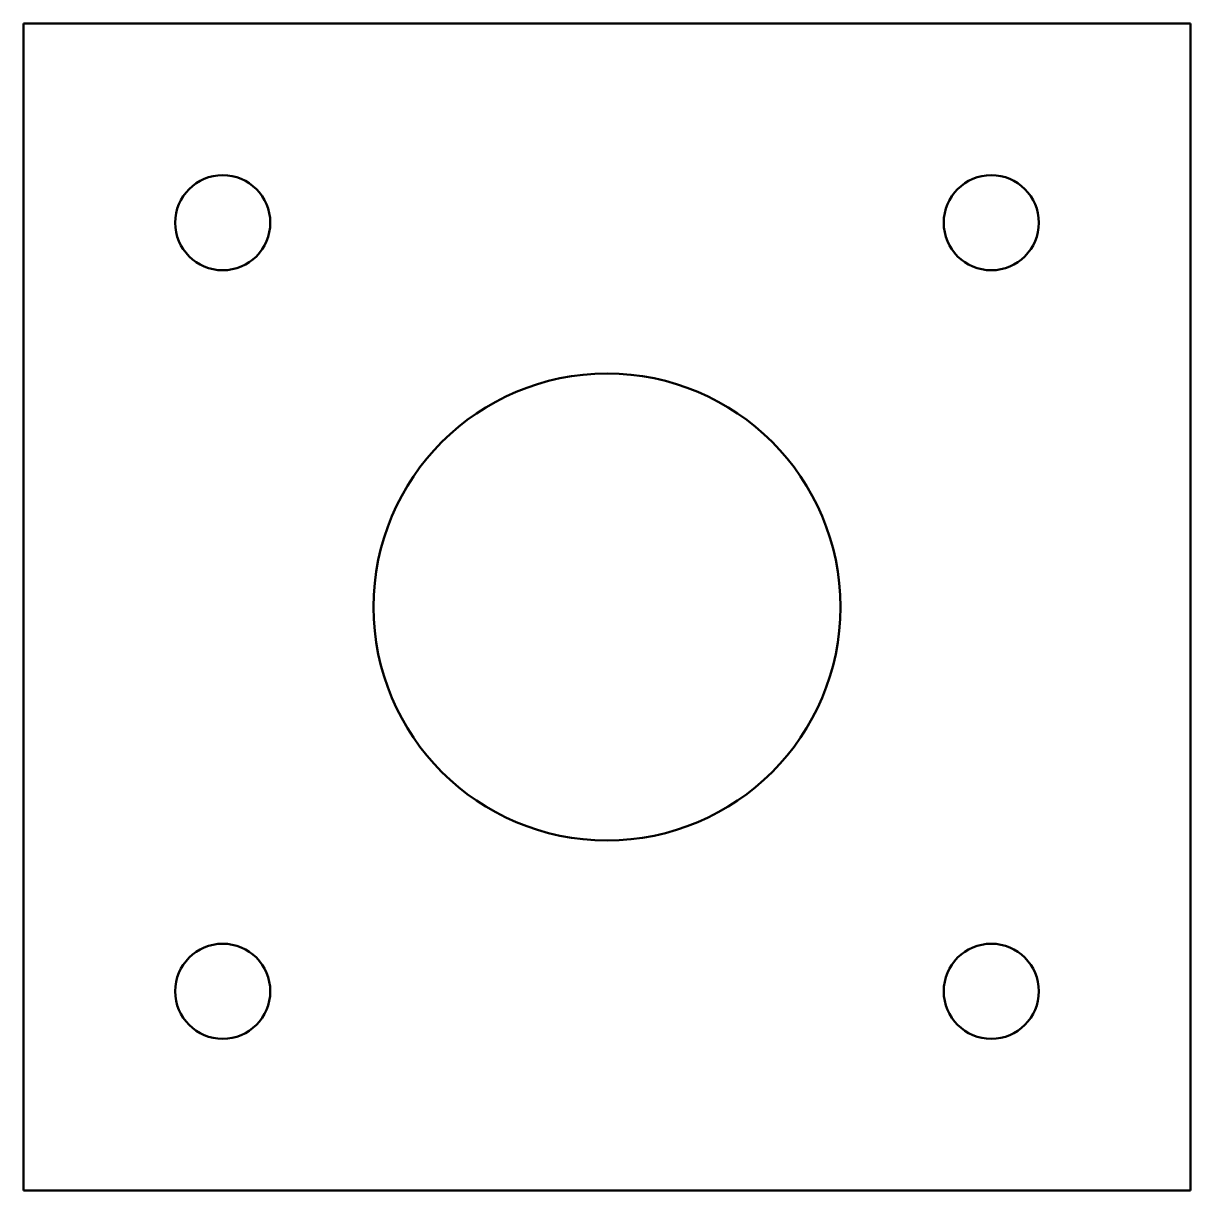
# Model space of a CAD drawing. Header units: millimetres. Extents: x -68 to 68, y -68 to 68.
import ezdxf

# ---------------------------------------------------------------- set-up
doc = ezdxf.new("R2010")
doc.units = ezdxf.units.MM
doc.layers.add('CUT', color=1, linetype='Continuous', lineweight=50)

msp = doc.modelspace()

# ---------------------------------------------------------------- linework, layer by layer
at = {"layer": 'CUT'}
for p, q in [((-67.5, 67.5), (-67.5, -67.5)), ((67.5, 67.5), (-67.5, 67.5)), ((67.5, -67.5), (67.5, 67.5)), ((-67.5, -67.5), (67.5, -67.5))]:
    msp.add_line(p, q, dxfattribs=at)
for centre, radius in [((-44.44, 44.44), 5.5), ((44.44, 44.44), 5.5), ((0, 0), 27), ((-44.44, -44.44), 5.5), ((44.44, -44.44), 5.5)]:
    msp.add_circle(centre, radius, dxfattribs=at)

doc.saveas('drawing.dxf')
